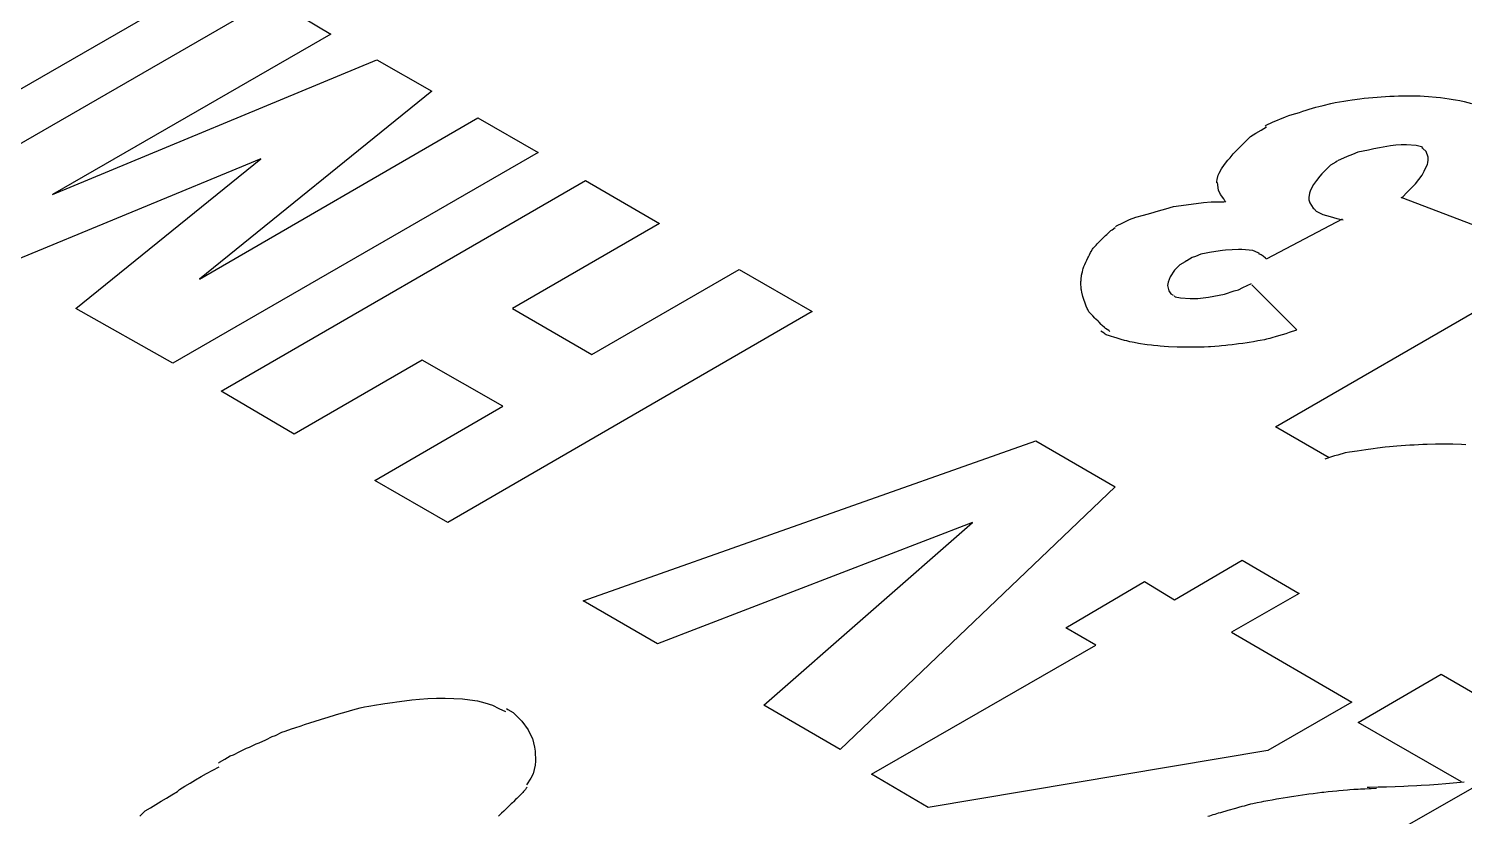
# Model space of a CAD drawing. Extents: x 0 to 258, y 0 to 184.
# Drawn here: x 78.2659 to 78.6193, y 106.6275 to 106.8212 of the extents above; entities that cross this region are included whole.
import ezdxf

# ---------------------------------------------------------------- set-up
doc = ezdxf.new("R2010")
doc.units = 0

msp = doc.modelspace()

# ---------------------------------------------------------------- linework, layer by layer
for p, q in [((78.314049, 106.835274), (78.224091, 106.783415)), ((78.235732, 106.776801), (78.32569, 106.828659)), ((78.32569, 106.828659), (78.340243, 106.819928)), ((78.340243, 106.819928), (78.271716, 106.780505)), ((78.271716, 106.780505), (78.35162, 106.813578)), ((78.35162, 106.813578), (78.365113, 106.805905)), ((78.365113, 106.805905), (78.307963, 106.759603)), ((78.604156, 106.804743), (78.605214, 106.804751)), ((78.605214, 106.804751), (78.606273, 106.804746)), ((78.580344, 106.801185), (78.581137, 106.801439)), ((78.581137, 106.801439), (78.581931, 106.801682)), ((78.581931, 106.801682), (78.582725, 106.801918)), ((78.582725, 106.801918), (78.583519, 106.802142)), ((78.583519, 106.802142), (78.584577, 106.802359)), ((78.584577, 106.802359), (78.586429, 106.802889)), ((78.586429, 106.802889), (78.587487, 106.803076)), ((78.587487, 106.803076), (78.588546, 106.803256)), ((78.588546, 106.803256), (78.589604, 106.803428)), ((78.589604, 106.803428), (78.590662, 106.80359)), ((78.590662, 106.80359), (78.591721, 106.803741)), ((78.591721, 106.803741), (78.593573, 106.804005)), ((78.593573, 106.804005), (78.594631, 106.804127)), ((78.594631, 106.804127), (78.595689, 106.804241)), ((78.595689, 106.804241), (78.596748, 106.804341)), ((78.596748, 106.804341), (78.597806, 106.804434)), ((78.597806, 106.804434), (78.598864, 106.804513)), ((78.598864, 106.804513), (78.600981, 106.80464)), ((78.600981, 106.80464), (78.602039, 106.804688)), ((78.602039, 106.804688), (78.603098, 106.804722)), ((78.603098, 106.804722), (78.604156, 106.804743)), ((78.606273, 106.804746), (78.607331, 106.80473)), ((78.607331, 106.80473), (78.608389, 106.804696)), ((78.608389, 106.804696), (78.609448, 106.804651)), ((78.609448, 106.804651), (78.610506, 106.804587)), ((78.610506, 106.804587), (78.612358, 106.804415)), ((78.612358, 106.804415), (78.613417, 106.804301)), ((78.613417, 106.804301), (78.614475, 106.804172)), ((78.614475, 106.804172), (78.615533, 106.804024)), ((78.615533, 106.804024), (78.616592, 106.803857)), ((78.616592, 106.803857), (78.617121, 106.803764)), ((78.617121, 106.803764), (78.618179, 106.803569)), ((78.618179, 106.803569), (78.619237, 106.803349)), ((78.619237, 106.803349), (78.621089, 106.80282)), ((78.307963, 106.759603), (78.37649, 106.79929)), ((78.37649, 106.79929), (78.391307, 106.790824)), ((78.570501, 106.797483), (78.572089, 106.798277)), ((78.572089, 106.798277), (78.575317, 106.7996)), ((78.575317, 106.7996), (78.57611, 106.799864)), ((78.57611, 106.799864), (78.576904, 106.800129)), ((78.576904, 106.800129), (78.578756, 106.800658)), ((78.578756, 106.800658), (78.57955, 106.800923)), ((78.57955, 106.800923), (78.580344, 106.801185)), ((78.565588, 106.793678), (78.566646, 106.794737)), ((78.566646, 106.794737), (78.567969, 106.795531)), ((78.567969, 106.795531), (78.569292, 106.796324)), ((78.569292, 106.796324), (78.570615, 106.797118)), ((78.570237, 106.797279), (78.570501, 106.797483)), ((78.391307, 106.790824), (78.301349, 106.738965)), ((78.562413, 106.790503), (78.563471, 106.791562)), ((78.563471, 106.791562), (78.56453, 106.79262)), ((78.56453, 106.79262), (78.565588, 106.793678)), ((78.593091, 106.790866), (78.591768, 106.790337)), ((78.594414, 106.791131), (78.593091, 106.790866)), ((78.595737, 106.791395), (78.594414, 106.791131)), ((78.59706, 106.79166), (78.595737, 106.791395)), ((78.598383, 106.791924), (78.59706, 106.79166)), ((78.601108, 106.792453), (78.598383, 106.791924)), ((78.602431, 106.792602), (78.601108, 106.792453)), ((78.603754, 106.792697), (78.602431, 106.792602)), ((78.605077, 106.792718), (78.603754, 106.792697)), ((78.607458, 106.792496), (78.605077, 106.792718)), ((78.608781, 106.792231), (78.607458, 106.792496)), ((78.609046, 106.792041), (78.608781, 106.792231)), ((78.609085, 106.791803), (78.608866, 106.791943)), ((78.609879, 106.791009), (78.609085, 106.791803)), ((78.610408, 106.789686), (78.609879, 106.791009)), ((78.323045, 106.789236), (78.259545, 106.763042)), ((78.277536, 106.752459), (78.323045, 106.789236)), ((78.559502, 106.786799), (78.560296, 106.787858)), ((78.560296, 106.787858), (78.56109, 106.788916)), ((78.56109, 106.788916), (78.561619, 106.789445)), ((78.561619, 106.789445), (78.562413, 106.790503)), ((78.586368, 106.787649), (78.58531, 106.78659)), ((78.587691, 106.788442), (78.586368, 106.787649)), ((78.587956, 106.788649), (78.587691, 106.788442)), ((78.590445, 106.789808), (78.588064, 106.788749)), ((78.591768, 106.790337), (78.590445, 106.789808)), ((78.609678, 106.786776), (78.610207, 106.787834)), ((78.610207, 106.787834), (78.610342, 106.788363)), ((78.610342, 106.788363), (78.610421, 106.788892)), ((78.610421, 106.788892), (78.610408, 106.789686)), ((78.313255, 106.732086), (78.402949, 106.783944)), ((78.402949, 106.783944), (78.421205, 106.773361)), ((78.558394, 106.783624), (78.558468, 106.784153)), ((78.558397, 106.78336), (78.558394, 106.783624)), ((78.558468, 106.784153), (78.558733, 106.785212)), ((78.558733, 106.785212), (78.558973, 106.785741)), ((78.558973, 106.785741), (78.559502, 106.786799)), ((78.582929, 106.783944), (78.582135, 106.782886)), ((78.583722, 106.785003), (78.582929, 106.783944)), ((78.584252, 106.785532), (78.583722, 106.785003)), ((78.58531, 106.78659), (78.584252, 106.785532)), ((78.607297, 106.783071), (78.60809, 106.78413)), ((78.60809, 106.78413), (78.608884, 106.785188)), ((78.608884, 106.785188), (78.609413, 106.786246)), ((78.609413, 106.786246), (78.609678, 106.786776)), ((78.55877, 106.781529), (78.558505, 106.783381)), ((78.559299, 106.78047), (78.55877, 106.781529)), ((78.560092, 106.779412), (78.559299, 106.78047)), ((78.58118, 106.780769), (78.581021, 106.779711)), ((78.581341, 106.781299), (78.58118, 106.780769)), ((78.58187, 106.782357), (78.581341, 106.781299)), ((78.582135, 106.782886), (78.58187, 106.782357)), ((78.604122, 106.779896), (78.60518, 106.780955)), ((78.60518, 106.780955), (78.606238, 106.782013)), ((78.606238, 106.782013), (78.607297, 106.783071)), ((78.544001, 106.776438), (78.545853, 106.776967)), ((78.545853, 106.776967), (78.547705, 106.777497)), ((78.547705, 106.777497), (78.549557, 106.777761)), ((78.549557, 106.777761), (78.551409, 106.778026)), ((78.551409, 106.778026), (78.553261, 106.77829)), ((78.553261, 106.77829), (78.555113, 106.778507)), ((78.555113, 106.778507), (78.556965, 106.778653)), ((78.556965, 106.778653), (78.558023, 106.778695)), ((78.558023, 106.778695), (78.56014, 106.778679)), ((78.560357, 106.778883), (78.560092, 106.779412)), ((78.560556, 106.778618), (78.560357, 106.778883)), ((78.581021, 106.779711), (78.581047, 106.779182)), ((78.581047, 106.779182), (78.581262, 106.778388)), ((78.581262, 106.778388), (78.582056, 106.777065)), ((78.582056, 106.777065), (78.582585, 106.776801)), ((78.582595, 106.776573), (78.58286, 106.776377)), ((78.623346, 106.772303), (78.603767, 106.779711)), ((78.603857, 106.779669), (78.604122, 106.779896)), ((78.421205, 106.773361), (78.384957, 106.752459)), ((78.533682, 106.772734), (78.535269, 106.773528)), ((78.535269, 106.773528), (78.536857, 106.774322)), ((78.536857, 106.774322), (78.538444, 106.774851)), ((78.538444, 106.774851), (78.540296, 106.77538)), ((78.540296, 106.77538), (78.542148, 106.775909)), ((78.542148, 106.775909), (78.544001, 106.776438)), ((78.589215, 106.774419), (78.570694, 106.76463)), ((78.572811, 106.723355), (78.664092, 106.776007)), ((78.58286, 106.776377), (78.584447, 106.775584)), ((78.584447, 106.775584), (78.586299, 106.775054)), ((78.586299, 106.775054), (78.587887, 106.774525)), ((78.587887, 106.774525), (78.589474, 106.774261)), ((78.529668, 106.76908), (78.530197, 106.769609)), ((78.530197, 106.769609), (78.530462, 106.769853)), ((78.530462, 106.769853), (78.530991, 106.770382)), ((78.530991, 106.770382), (78.531256, 106.770617)), ((78.531256, 106.770617), (78.53152, 106.77085)), ((78.53152, 106.77085), (78.532049, 106.771379)), ((78.532049, 106.771379), (78.532314, 106.771602)), ((78.532314, 106.771602), (78.532578, 106.771816)), ((78.532578, 106.771816), (78.533372, 106.772345)), ((78.533417, 106.772533), (78.533682, 106.772734)), ((78.527022, 106.765664), (78.527287, 106.766194)), ((78.527287, 106.766194), (78.527464, 106.766458)), ((78.527464, 106.766458), (78.527729, 106.766987)), ((78.527729, 106.766987), (78.527927, 106.767252)), ((78.527927, 106.767252), (78.528456, 106.767781)), ((78.528456, 106.767781), (78.528673, 106.76804)), ((78.528673, 106.76804), (78.528896, 106.7683)), ((78.528896, 106.7683), (78.529425, 106.768829)), ((78.529425, 106.768829), (78.529668, 106.76908)), ((78.555782, 106.76603), (78.55446, 106.765765)), ((78.556576, 106.766194), (78.555782, 106.76603)), ((78.558164, 106.766458), (78.556576, 106.766194)), ((78.559751, 106.76668), (78.558164, 106.766458)), ((78.560545, 106.766768), (78.559751, 106.76668)), ((78.562132, 106.766892), (78.560545, 106.766768)), ((78.56372, 106.76694), (78.562132, 106.766892)), ((78.564514, 106.766929), (78.56372, 106.76694)), ((78.567265, 106.766665), (78.564514, 106.766929)), ((78.568588, 106.766135), (78.567265, 106.766665)), ((78.568853, 106.765945), (78.568588, 106.766135)), ((78.525488, 106.762225), (78.525665, 106.762754)), ((78.525665, 106.762754), (78.525869, 106.763283)), ((78.525869, 106.763283), (78.526094, 106.763812)), ((78.526094, 106.763812), (78.526345, 106.764342)), ((78.526345, 106.764342), (78.52661, 106.764871)), ((78.52661, 106.764871), (78.526758, 106.765135)), ((78.526758, 106.765135), (78.527022, 106.765664)), ((78.54929, 106.763148), (78.547967, 106.761825)), ((78.550612, 106.763942), (78.54929, 106.763148)), ((78.550877, 106.764151), (78.550612, 106.763942)), ((78.552343, 106.764979), (78.55102, 106.764185)), ((78.553137, 106.765236), (78.552343, 106.764979)), ((78.55446, 106.765765), (78.553137, 106.765236)), ((78.569268, 106.76559), (78.568739, 106.765855)), ((78.569797, 106.765326), (78.569268, 106.76559)), ((78.570327, 106.764797), (78.569797, 106.765326)), ((78.570583, 106.764548), (78.570327, 106.764797)), ((78.404536, 106.741082), (78.440784, 106.761984)), ((78.440784, 106.761984), (78.458776, 106.751665)), ((78.524914, 106.758521), (78.524921, 106.75905)), ((78.524921, 106.75905), (78.524937, 106.759314)), ((78.524937, 106.759314), (78.524982, 106.759844)), ((78.524982, 106.759844), (78.525051, 106.760373)), ((78.525051, 106.760373), (78.525096, 106.760637)), ((78.525096, 106.760637), (78.525202, 106.761167)), ((78.525202, 106.761167), (78.525265, 106.761431)), ((78.525265, 106.761431), (78.525408, 106.76196)), ((78.525408, 106.76196), (78.525488, 106.762225)), ((78.546379, 106.758915), (78.546268, 106.758121)), ((78.546908, 106.760238), (78.546379, 106.758915)), ((78.547967, 106.761825), (78.546908, 106.760238)), ((78.524919, 106.758256), (78.524914, 106.758521)), ((78.524951, 106.757727), (78.524919, 106.758256)), ((78.525006, 106.757198), (78.524951, 106.757727)), ((78.525046, 106.756933), (78.525006, 106.757198)), ((78.525141, 106.756404), (78.525046, 106.756933)), ((78.525406, 106.755346), (78.525141, 106.756404)), ((78.526199, 106.752964), (78.525406, 106.755346)), ((78.546268, 106.758121), (78.546533, 106.756798)), ((78.546533, 106.756798), (78.547062, 106.756005)), ((78.547062, 106.756005), (78.547591, 106.75574)), ((78.54785, 106.755518), (78.548115, 106.75533)), ((78.548115, 106.75533), (78.549438, 106.755065)), ((78.556317, 106.755221), (78.55764, 106.755444)), ((78.55764, 106.755444), (78.558963, 106.755706)), ((78.558963, 106.755706), (78.560286, 106.75597)), ((78.560286, 106.75597), (78.562667, 106.756764)), ((78.562667, 106.756764), (78.563725, 106.757028)), ((78.563725, 106.757028), (78.564784, 106.757558)), ((78.564784, 106.757558), (78.5669, 106.758616)), ((78.56699, 106.75828), (78.578103, 106.747167)), ((78.301349, 106.738965), (78.277536, 106.752459)), ((78.384957, 106.752459), (78.404536, 106.741082)), ((78.526464, 106.752435), (78.526199, 106.752964)), ((78.526628, 106.752171), (78.526464, 106.752435)), ((78.526893, 106.751642), (78.526628, 106.752171)), ((78.549438, 106.755065), (78.551819, 106.754851)), ((78.551819, 106.754851), (78.553142, 106.754877)), ((78.553142, 106.754877), (78.553671, 106.754917)), ((78.553671, 106.754917), (78.554994, 106.755044)), ((78.554994, 106.755044), (78.556317, 106.755221)), ((78.458776, 106.751665), (78.369082, 106.699807)), ((78.52708, 106.751377), (78.526893, 106.751642)), ((78.52761, 106.750848), (78.52708, 106.751377)), ((78.527824, 106.750586), (78.52761, 106.750848)), ((78.528353, 106.750057), (78.527824, 106.750586)), ((78.528594, 106.749805), (78.528353, 106.750057)), ((78.529123, 106.749276), (78.528594, 106.749805)), ((78.529388, 106.749035), (78.529123, 106.749276)), ((78.529917, 106.748506), (78.529388, 106.749035)), ((78.530181, 106.748273), (78.529917, 106.748506)), ((78.530711, 106.747744), (78.530181, 106.748273)), ((78.530629, 106.746329), (78.529835, 106.746858)), ((78.530893, 106.746141), (78.530629, 106.746329)), ((78.530975, 106.747522), (78.530711, 106.747744)), ((78.531158, 106.745958), (78.530893, 106.746141)), ((78.531769, 106.746993), (78.530975, 106.747522)), ((78.531951, 106.745694), (78.531158, 106.745958)), ((78.532033, 106.746786), (78.531769, 106.746993)), ((78.532481, 106.74553), (78.531951, 106.745694)), ((78.53301, 106.745371), (78.532481, 106.74553)), ((78.533804, 106.745106), (78.53301, 106.745371)), ((78.534333, 106.744963), (78.533804, 106.745106)), ((78.534862, 106.744829), (78.534333, 106.744963)), ((78.535656, 106.744572), (78.534862, 106.744829)), ((78.570078, 106.744754), (78.56902, 106.744548)), ((78.570607, 106.744863), (78.570078, 106.744754)), ((78.571401, 106.745088), (78.570607, 106.744863)), ((78.572195, 106.745323), (78.571401, 106.745088)), ((78.572724, 106.745448), (78.572195, 106.745323)), ((78.573517, 106.745704), (78.572724, 106.745448)), ((78.57537, 106.746233), (78.573517, 106.745704)), ((78.576163, 106.746498), (78.57537, 106.746233)), ((78.576692, 106.746654), (78.576163, 106.746498)), ((78.577486, 106.746919), (78.576692, 106.746654)), ((78.578015, 106.747085), (78.577486, 106.746919)), ((78.536185, 106.744453), (78.535656, 106.744572)), ((78.536979, 106.744228), (78.536185, 106.744453)), ((78.537508, 106.744125), (78.536979, 106.744228)), ((78.538037, 106.744024), (78.537508, 106.744125)), ((78.539095, 106.743839), (78.538037, 106.744024)), ((78.539624, 106.743752), (78.539095, 106.743839)), ((78.540683, 106.743593), (78.539624, 106.743752)), ((78.541212, 106.743521), (78.540683, 106.743593)), ((78.54227, 106.743389), (78.541212, 106.743521)), ((78.542799, 106.743328), (78.54227, 106.743389)), ((78.543858, 106.74322), (78.542799, 106.743328)), ((78.544387, 106.74317), (78.543858, 106.74322)), ((78.545445, 106.743085), (78.544387, 106.74317)), ((78.546504, 106.743013), (78.545445, 106.743085)), ((78.54862, 106.742916), (78.546504, 106.743013)), ((78.552615, 106.742876), (78.54862, 106.742916)), ((78.553674, 106.7429), (78.552615, 106.742876)), ((78.554203, 106.742916), (78.553674, 106.7429)), ((78.555261, 106.742955), (78.554203, 106.742916)), ((78.55632, 106.743008), (78.555261, 106.742955)), ((78.556849, 106.743037), (78.55632, 106.743008)), ((78.557907, 106.743109), (78.556849, 106.743037)), ((78.558965, 106.743191), (78.557907, 106.743109)), ((78.559495, 106.743236), (78.558965, 106.743191)), ((78.560553, 106.743334), (78.559495, 106.743236)), ((78.561082, 106.743389), (78.560553, 106.743334)), ((78.56214, 106.743506), (78.561082, 106.743389)), ((78.563199, 106.743633), (78.56214, 106.743506)), ((78.563728, 106.743701), (78.563199, 106.743633)), ((78.564786, 106.743847), (78.563728, 106.743701)), ((78.565845, 106.744006), (78.564786, 106.743847)), ((78.566374, 106.744088), (78.565845, 106.744006)), ((78.567432, 106.744262), (78.566374, 106.744088)), ((78.56849, 106.74445), (78.567432, 106.744262)), ((78.56902, 106.744548), (78.56849, 106.74445)), ((78.362732, 106.739759), (78.331247, 106.721503)), ((78.382576, 106.728382), (78.362732, 106.739759)), ((78.331247, 106.721503), (78.313255, 106.732086)), ((78.35109, 106.710126), (78.382576, 106.728382)), ((78.58604, 106.715682), (78.572811, 106.723355)), ((78.40242, 106.680493), (78.513809, 106.719915)), ((78.513809, 106.719915), (78.533388, 106.708538)), ((78.590004, 106.716904), (78.588152, 106.716375)), ((78.591062, 106.717095), (78.590004, 106.716904)), ((78.592914, 106.71736), (78.591062, 106.717095)), ((78.593972, 106.717518), (78.592914, 106.71736)), ((78.595031, 106.717669), (78.593972, 106.717518)), ((78.596883, 106.717934), (78.595031, 106.717669)), ((78.597941, 106.718058), (78.596883, 106.717934)), ((78.599793, 106.718286), (78.597941, 106.718058)), ((78.600851, 106.718389), (78.599793, 106.718286)), ((78.602704, 106.718571), (78.600851, 106.718389)), ((78.603762, 106.718651), (78.602704, 106.718571)), ((78.605879, 106.718788), (78.603762, 106.718651)), ((78.606937, 106.718846), (78.605879, 106.718788)), ((78.609054, 106.718939), (78.606937, 106.718846)), ((78.610112, 106.718976), (78.609054, 106.718939)), ((78.612229, 106.719024), (78.610112, 106.718976)), ((78.613287, 106.719034), (78.612229, 106.719024)), ((78.615404, 106.719034), (78.613287, 106.719034)), ((78.616462, 106.719021), (78.615404, 106.719034)), ((78.618579, 106.718971), (78.616462, 106.719021)), ((78.619637, 106.718928), (78.618579, 106.718971)), ((78.586564, 106.715915), (78.584977, 106.715386)), ((78.587358, 106.716153), (78.586564, 106.715915)), ((78.588152, 106.716375), (78.587358, 106.716153)), ((78.369082, 106.699807), (78.35109, 106.710126)), ((78.533388, 106.708538), (78.465655, 106.64398)), ((78.498199, 106.699807), (78.420676, 106.669909)), ((78.446869, 106.654828), (78.498199, 106.699807)), ((78.54794, 106.680757), (78.564609, 106.690547)), ((78.564609, 106.690547), (78.578632, 106.682345)), ((78.521217, 106.673878), (78.540532, 106.685255)), ((78.540532, 106.685255), (78.54794, 106.680757)), ((78.578632, 106.682345), (78.561963, 106.67282)), ((78.420676, 106.669909), (78.40242, 106.680493)), ((78.528626, 106.669645), (78.521217, 106.673878)), ((78.561963, 106.67282), (78.591596, 106.655622)), ((78.473328, 106.637895), (78.528626, 106.669645)), ((78.593184, 106.650595), (78.613557, 106.662501)), ((78.613557, 106.662501), (78.66224, 106.63419)), ((78.360219, 106.65618), (78.362071, 106.656363)), ((78.362071, 106.656363), (78.364187, 106.656495)), ((78.364187, 106.656495), (78.366304, 106.656574)), ((78.366304, 106.656574), (78.368421, 106.65659)), ((78.368421, 106.65659), (78.370537, 106.656537)), ((78.370537, 106.656537), (78.372654, 106.656408)), ((78.372654, 106.656408), (78.374506, 106.656191)), ((78.342227, 106.652714), (78.344079, 106.653243)), ((78.344079, 106.653243), (78.344873, 106.653481)), ((78.344873, 106.653481), (78.345666, 106.653711)), ((78.345666, 106.653711), (78.347519, 106.654241)), ((78.347519, 106.654241), (78.348577, 106.654452)), ((78.348577, 106.654452), (78.349635, 106.654656)), ((78.349635, 106.654656), (78.351487, 106.654921)), ((78.351487, 106.654921), (78.352546, 106.655103)), ((78.352546, 106.655103), (78.353604, 106.655275)), ((78.353604, 106.655275), (78.355456, 106.65554)), ((78.355456, 106.65554), (78.356514, 106.655688)), ((78.356514, 106.655688), (78.358366, 106.655952)), ((78.358366, 106.655952), (78.360219, 106.65618)), ((78.374506, 106.656191), (78.376358, 106.655926)), ((78.376358, 106.655926), (78.37821, 106.655397)), ((78.37821, 106.655397), (78.380062, 106.654868)), ((78.380062, 106.654868), (78.38165, 106.654074)), ((78.38165, 106.654074), (78.383237, 106.65328)), ((78.383555, 106.654034), (78.383819, 106.653828)), ((78.383819, 106.653828), (78.385142, 106.653034)), ((78.385142, 106.653034), (78.386201, 106.651976)), ((78.465655, 106.64398), (78.446869, 106.654828)), ((78.591596, 106.655622), (78.570959, 106.643715)), ((78.330585, 106.64902), (78.331379, 106.649285)), ((78.331379, 106.649285), (78.332966, 106.649814)), ((78.332966, 106.649814), (78.33376, 106.650079)), ((78.33376, 106.650079), (78.335348, 106.650608)), ((78.335348, 106.650608), (78.336141, 106.650872)), ((78.336141, 106.650872), (78.337994, 106.651402)), ((78.337994, 106.651402), (78.338787, 106.651666)), ((78.338787, 106.651666), (78.339581, 106.651931)), ((78.339581, 106.651931), (78.341433, 106.65246)), ((78.341433, 106.65246), (78.342227, 106.652714)), ((78.386201, 106.651976), (78.387259, 106.650917)), ((78.387259, 106.650917), (78.388846, 106.648801)), ((78.618584, 106.636043), (78.593184, 106.650595)), ((78.322648, 106.645581), (78.324235, 106.646375)), ((78.324235, 106.646375), (78.325823, 106.647168)), ((78.325823, 106.647168), (78.326617, 106.647433)), ((78.326617, 106.647433), (78.328204, 106.648227)), ((78.328204, 106.648227), (78.328998, 106.648491)), ((78.328998, 106.648491), (78.330585, 106.64902)), ((78.388846, 106.648801), (78.389376, 106.647742)), ((78.389376, 106.647742), (78.389905, 106.646684)), ((78.389905, 106.646684), (78.390169, 106.645626)), ((78.641603, 106.646097), (78.598211, 106.621226)), ((78.314181, 106.641612), (78.315504, 106.642406)), ((78.315504, 106.642406), (78.316298, 106.64267)), ((78.316298, 106.64267), (78.317885, 106.643464)), ((78.317885, 106.643464), (78.319473, 106.644258)), ((78.319473, 106.644258), (78.320267, 106.644522)), ((78.320267, 106.644522), (78.321854, 106.645316)), ((78.321854, 106.645316), (78.322648, 106.645581)), ((78.390169, 106.645626), (78.390434, 106.644567)), ((78.390434, 106.644567), (78.390609, 106.643509)), ((78.390609, 106.643509), (78.390664, 106.641128)), ((78.570959, 106.643715), (78.487351, 106.629693)), ((78.309638, 106.638093), (78.311226, 106.638887)), ((78.311226, 106.638887), (78.312813, 106.639681)), ((78.312594, 106.640612), (78.312858, 106.640818)), ((78.312858, 106.640818), (78.314181, 106.641612)), ((78.390307, 106.639011), (78.390042, 106.637953)), ((78.39054, 106.64007), (78.390307, 106.639011)), ((78.390664, 106.641128), (78.39054, 106.64007)), ((78.304347, 106.634918), (78.305669, 106.635712)), ((78.305669, 106.635712), (78.306992, 106.636506)), ((78.306992, 106.636506), (78.308315, 106.637299)), ((78.308315, 106.637299), (78.309638, 106.638093)), ((78.389513, 106.636895), (78.388455, 106.635307)), ((78.390042, 106.637953), (78.389513, 106.636895)), ((78.487351, 106.629693), (78.473328, 106.637895)), ((78.607585, 106.635093), (78.608643, 106.635148)), ((78.608643, 106.635148), (78.61076, 106.63527)), ((78.61076, 106.63527), (78.611818, 106.635339)), ((78.611818, 106.635339), (78.612877, 106.63541)), ((78.612877, 106.63541), (78.614729, 106.635569)), ((78.614729, 106.635569), (78.616581, 106.635749)), ((78.616581, 106.635749), (78.619253, 106.636013)), ((78.298526, 106.631214), (78.299849, 106.632008)), ((78.299849, 106.632008), (78.301172, 106.632801)), ((78.301172, 106.632801), (78.302494, 106.633595)), ((78.302494, 106.633595), (78.303024, 106.634124)), ((78.303024, 106.634124), (78.304347, 106.634918)), ((78.385759, 106.631621), (78.38523, 106.631092)), ((78.386021, 106.631867), (78.385759, 106.631621)), ((78.386277, 106.632116), (78.386021, 106.631867)), ((78.386531, 106.632365), (78.386277, 106.632116)), ((78.386783, 106.632614), (78.386531, 106.632365)), ((78.387029, 106.632865), (78.386783, 106.632614)), ((78.38727, 106.633119), (78.387029, 106.632865)), ((78.387505, 106.633373), (78.38727, 106.633119)), ((78.387735, 106.63363), (78.387505, 106.633373)), ((78.38796, 106.633886), (78.387735, 106.63363)), ((78.388174, 106.634148), (78.38796, 106.633886)), ((78.388378, 106.63441), (78.388174, 106.634148)), ((78.388569, 106.634675), (78.388378, 106.63441)), ((78.570967, 106.631418), (78.572025, 106.631611)), ((78.572025, 106.631611), (78.573084, 106.631799)), ((78.573084, 106.631799), (78.573613, 106.631891)), ((78.573613, 106.631891), (78.574671, 106.632071)), ((78.574671, 106.632071), (78.575729, 106.632246)), ((78.575729, 106.632246), (78.576788, 106.632415)), ((78.576788, 106.632415), (78.577317, 106.632497)), ((78.577317, 106.632497), (78.578375, 106.632656)), ((78.578375, 106.632656), (78.579434, 106.632812)), ((78.579434, 106.632812), (78.580492, 106.63296)), ((78.580492, 106.63296), (78.581021, 106.633032)), ((78.581021, 106.633032), (78.582079, 106.633172)), ((78.582079, 106.633172), (78.583138, 106.633304)), ((78.583138, 106.633304), (78.584196, 106.633431)), ((78.584196, 106.633431), (78.584725, 106.633492)), ((78.584725, 106.633492), (78.585783, 106.633611)), ((78.585783, 106.633611), (78.586842, 106.633722)), ((78.586842, 106.633722), (78.5879, 106.633825)), ((78.5879, 106.633825), (78.588429, 106.633876)), ((78.588429, 106.633876), (78.589488, 106.633968)), ((78.589488, 106.633968), (78.590546, 106.634053)), ((78.590546, 106.634053), (78.591075, 106.634095)), ((78.591075, 106.634095), (78.592133, 106.634169)), ((78.592133, 106.634169), (78.593192, 106.634235)), ((78.593192, 106.634235), (78.593721, 106.634265)), ((78.593721, 106.634265), (78.594779, 106.634317)), ((78.594779, 106.634317), (78.595838, 106.634362)), ((78.595414, 106.634685), (78.595943, 106.634696)), ((78.595838, 106.634362), (78.596367, 106.634381)), ((78.595943, 106.634696), (78.59806, 106.634743)), ((78.596367, 106.634381), (78.59769, 106.634418)), ((78.59806, 106.634743), (78.600177, 106.634799)), ((78.600177, 106.634799), (78.602293, 106.634868)), ((78.602293, 106.634868), (78.60441, 106.634947)), ((78.60441, 106.634947), (78.605468, 106.634992)), ((78.605468, 106.634992), (78.607585, 106.635093)), ((78.293499, 106.627774), (78.294557, 106.628833)), ((78.294557, 106.628833), (78.29588, 106.629626)), ((78.29588, 106.629626), (78.297203, 106.63042)), ((78.297203, 106.63042), (78.298526, 106.631214)), ((78.382055, 106.62806), (78.381525, 106.627531)), ((78.382319, 106.628296), (78.382055, 106.62806)), ((78.382848, 106.628825), (78.382319, 106.628296)), ((78.383113, 106.629066), (78.382848, 106.628825)), ((78.383642, 106.629595), (78.383113, 106.629066)), ((78.383907, 106.629835), (78.383642, 106.629595)), ((78.384171, 106.630076), (78.383907, 106.629835)), ((78.3847, 106.630605), (78.384171, 106.630076)), ((78.384965, 106.630849), (78.3847, 106.630605)), ((78.38523, 106.631092), (78.384965, 106.630849)), ((78.557473, 106.627944), (78.558002, 106.628087)), ((78.558002, 106.628087), (78.558796, 106.628351)), ((78.558796, 106.628351), (78.559325, 106.628486)), ((78.559325, 106.628486), (78.561177, 106.629015)), ((78.561177, 106.629015), (78.563029, 106.629544)), ((78.563029, 106.629544), (78.563823, 106.629788)), ((78.563823, 106.629788), (78.564617, 106.630023)), ((78.564617, 106.630023), (78.565146, 106.63014)), ((78.565146, 106.63014), (78.56594, 106.630367)), ((78.56594, 106.630367), (78.566734, 106.630587)), ((78.566734, 106.630587), (78.567263, 106.630695)), ((78.567263, 106.630695), (78.568321, 106.63091)), ((78.568321, 106.63091), (78.569379, 106.631116)), ((78.569379, 106.631116), (78.569909, 106.631219)), ((78.569909, 106.631219), (78.570967, 106.631418)), ((78.293234, 106.627542), (78.293499, 106.627774)), ((78.55615, 106.627531), (78.556679, 106.627679)), ((78.556679, 106.627679), (78.557473, 106.627944))]:
    msp.add_line(p, q)

doc.saveas('drawing.dxf')
